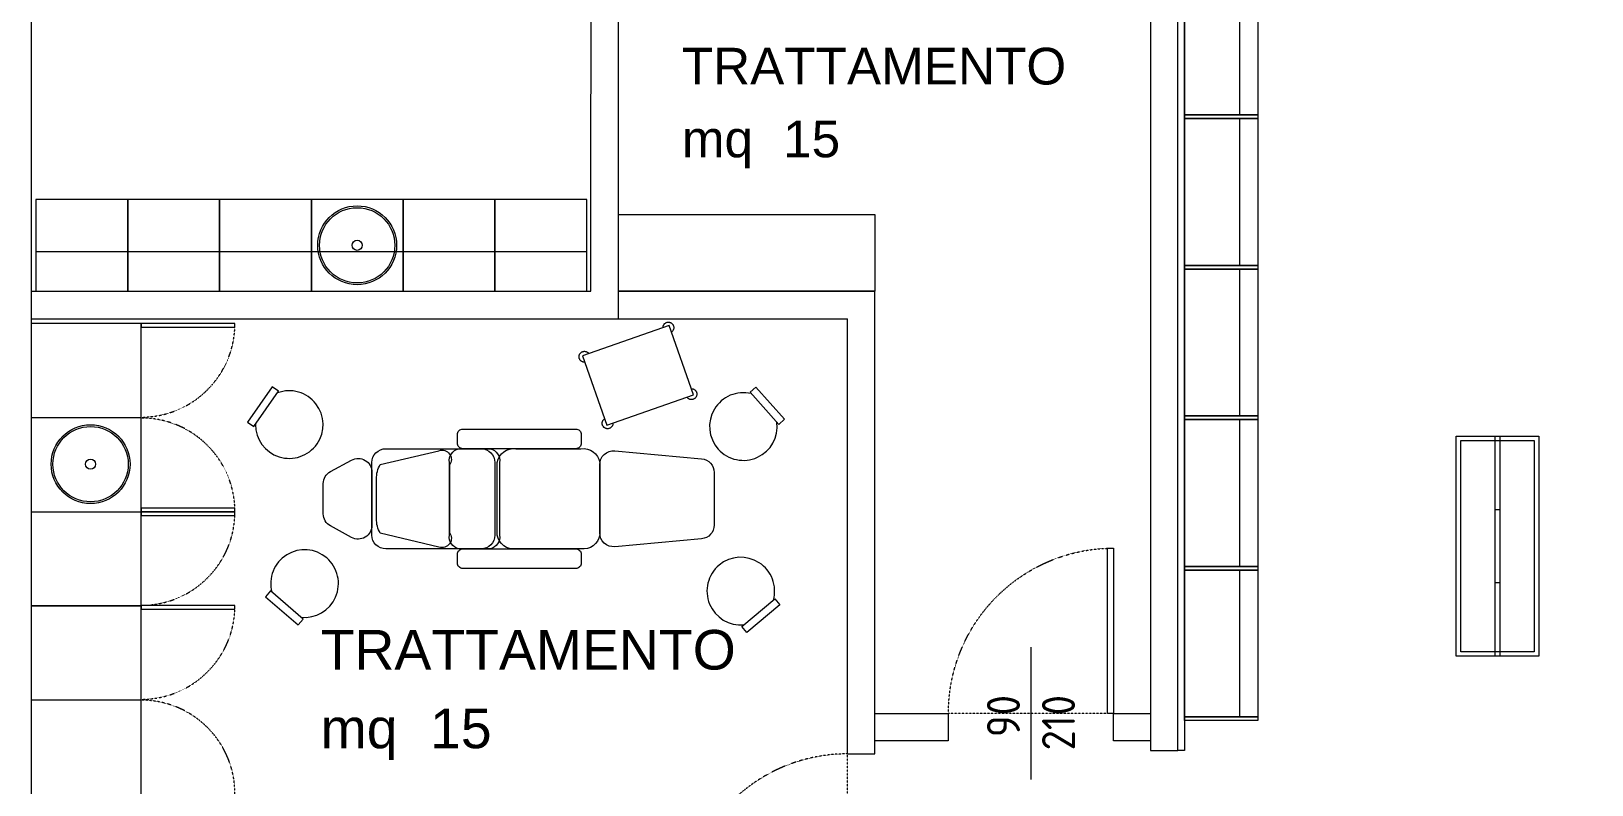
# Model space of a CAD drawing. Header units: millimetres. Extents: x 153 to 11230, y 154 to 10357.
# Drawn here: x 7331 to 8182, y 812 to 1223 of the extents above; entities that cross this region are included whole.
import ezdxf

# ---------------------------------------------------------------- set-up
doc = ezdxf.new("R2010")
doc.units = ezdxf.units.MM
doc.linetypes.add('HIDDEN', pattern=[9.525, 6.35, -3.175])
doc.linetypes.add('HIDDEN4', pattern=[0.125, 0.025, -0.1])
for name, color, linetype, lineweight in [('430_Tavolati', 3, 'Continuous', 0), ('430_TAVOLATI_001-AM_0', 3, 'Continuous', 0), ('439_TESTI_SERRAMENTI_001-AM_0', 11, 'Continuous', 0), ('441_SERRAMENTI_001-AM_0', 1, 'Continuous', 0), ('471_Poligoni testi', 221, 'Continuous', 0), ('471_TESTI_POLIGONI_001-AM_0', 221, 'Continuous', 0), ('490_CAMPITURE_001-AM_0', 9, 'Continuous', 0), ('_Arredo Esserbella', 6, 'Continuous', 0)]:
    doc.layers.add(name, color=color, linetype=linetype, lineweight=lineweight)
doc.styles.add('AREA', font='arial.ttf')
doc.styles.get("Standard").update_dxf_attribs({"font": 'isocp.shx'})

# ---------------------------------------------------------------- blocks, each defined once
blk = doc.blocks.new('PORTA090_b')
blk.add_line((45, 36), (45, -36))
at = {"linetype": 'HIDDEN4'}
blk.add_line((0, 0), (90, 0), dxfattribs=at)
blk.add_lwpolyline([(0, 0), (3.375, 0), (3.375, 90), (0, 90)], close=True)
blk.add_arc((0, 0), 90, 0, 90, dxfattribs=at)
blk = doc.blocks.new('SUP-LOC')
at = {"style": 'AREA'}
blk.add_text('mq', height=20, dxfattribs=at).set_placement((7.7, -17.39))
for tag, p in [('NAME_LOC', (7.7, 22.28)), ('AREA_AREA', (62.93, -17.39))]:
    blk.add_attdef(tag, p, '', height=20, dxfattribs=at)
blk = doc.blocks.new('carrello gelsomino')
at = {"linetype": 'HIDDEN', "ltscale": 10}
blk.add_lwpolyline([(263507.06, 59915.98), (263549.04, 59943.14), (263570.77, 59909.56), (263528.8, 59882.4), (263507.06, 59915.98)], dxfattribs=at)
for centre, start, end in [((263548.75, 59942.04), 319.41961, 197.84689), ((263508.16, 59915.7), 50.02027, 288.44755), ((263569.67, 59909.86), 229.10649, 107.53377), ((263529.07, 59883.5), 140.04391, 18.47119)]:
    blk.add_arc(centre, 2.95, start, end, dxfattribs=at)
blk = doc.blocks.new('perim mens frag W800')
at = {"transparency": 33554687, "flags": 128}
for points in [[(-420, 200), (-400, 200), (-400, -200), (-420, -200)], [(400, 200), (420, 200), (420, -200), (400, -200)], [(-400, 100), (400, 100), (400, -200), (-400, -200)]]:
    blk.add_lwpolyline(points, close=True, dxfattribs=at)
at = {"transparency": 33554559, "flags": 128}
blk.add_lwpolyline([(-400, 200), (400, 200), (400, -200), (-400, -200)], close=True, dxfattribs=at)

msp = doc.modelspace()

# ---------------------------------------------------------------- hatches: boundary and pattern name
at = {"layer": '490_CAMPITURE_001-AM_0'}
h = msp.add_hatch(dxfattribs=at)
h.set_pattern_fill('ANSI37', color=256, scale=5, style=0)
h.set_pattern_definition([(45, (183.315, 9445.208), (-11.22532, 11.22532), []), (135, (183.315, 9445.208), (-11.22532, -11.22532), [])])
h.paths.add_polyline_path([(7927.257, 422.208), (7927.257, 391.207), (7949.315, 391.207), (7949.315, 379.208), (10388.315, 379.208), (10388.315, 1904.208), (10333.315, 1904.208), (10333.315, 1879.208), (10360.315, 1879.208), (10360.315, 1799.208), (10330.315, 1799.208), (10330.315, 1739.208), (10345.315, 1739.208), (10345.315, 422.208)])
h.paths.add_polyline_path([(9517.033, 400.813, -1), (9542.033, 400.813, -1)], flags=16)
h.paths.add_polyline_path([(8399.385, 400.813, -1), (8374.385, 400.813, -1)], flags=16)
h.paths.add_polyline_path([(10343.029, 1769.21, -1), (10368.029, 1769.21, -1)], flags=16)

# ---------------------------------------------------------------- linework, layer by layer
at = {"layer": '430_Tavolati', "elevation": 0}
for points in [[(7331.315, 1804.208), (7331.315, 436.208)], [(7941.315, 1603.208), (7941.315, 831.015)], [(7956.311, 1603.208), (7959.811, 1603.208), (7959.811, 831.015), (7956.311, 831.015)], [(7956.315, 831.015), (7956.315, 1603.208)], [(7941.315, 831.015), (7956.311, 831.015)]]:
    msp.add_lwpolyline(points, dxfattribs=at)
at = {"layer": '430_Tavolati'}
for points in [[(7956.311, 1603.208), (7959.811, 1603.208), (7959.811, 831.015), (7956.311, 831.015)], [(7331.315, 1081.208), (7636.385, 1081.208), (7636.59, 1511.208), (7941.315, 1511.208)], [(7331.315, 1066.208), (7651.375, 1066.208), (7651.579, 1496.208), (7941.315, 1496.208)], [(7651.382, 1081.208), (7791.162, 1081.208)], [(7791.162, 829.123), (7791.162, 1081.208)], [(7651.375, 1066.208), (7776.162, 1066.208)], [(7776.162, 829.123), (7776.162, 1066.208)]]:
    msp.add_lwpolyline(points, dxfattribs=at)
for points in [[(7831.132, 836.208), (7791.162, 836.208), (7791.162, 851.208), (7831.132, 851.208)], [(7921.192, 851.208), (7941.315, 851.208), (7941.315, 836.208), (7921.192, 836.208)]]:
    msp.add_lwpolyline(points, close=True, dxfattribs=at)
at = {"layer": '430_TAVOLATI_001-AM_0', "ltscale": 0.1, "elevation": 0}
msp.add_lwpolyline([(7776.162, 829.123), (7791.162, 829.123)], dxfattribs=at)
at = {"layer": '_Arredo Esserbella', "transparency": 33554687}
for p, q in [((7484.002, 1081.208), (7484.002, 1131.208)), ((7533.992, 1081.208), (7533.992, 1131.208)), ((7331.315, 1012.346, 0), (7391.315, 1012.346, 0)), ((7331.315, 961.099, 0), (7391.315, 961.099, 0)), ((7331.315, 909.852, 0), (7391.315, 909.852, 0)), ((7331.315, 858.605, 0), (7391.315, 858.605, 0))]:
    msp.add_line(p, q, dxfattribs=at)
at = {"layer": '_Arredo Esserbella', "transparency": 33554687, "flags": 128}
for points in [[(7333.909, 1081.208), (7383.941, 1081.208), (7383.941, 1131.208), (7333.909, 1131.208)], [(7333.909, 1081.208), (7383.941, 1081.208), (7383.941, 1131.208), (7333.909, 1131.208)], [(7383.941, 1081.208), (7433.972, 1081.208), (7433.972, 1131.208), (7383.941, 1131.208)], [(7383.941, 1081.208), (7433.972, 1081.208), (7433.972, 1131.208), (7383.941, 1131.208)], [(7433.972, 1081.208), (7484.004, 1081.208), (7484.004, 1131.208), (7433.972, 1131.208)], [(7484.004, 1081.208), (7534.035, 1081.208), (7534.035, 1131.208), (7484.004, 1131.208)], [(7533.992, 1081.208), (7584.023, 1081.208), (7584.023, 1131.208), (7533.992, 1131.208)], [(7584.023, 1081.208), (7634.055, 1081.208), (7634.055, 1131.208), (7584.023, 1131.208)], [(7333.909, 1081.208), (7634.055, 1081.208), (7634.055, 1102.708), (7333.909, 1102.708)], [(8107.991, 882.303), (8107.991, 1002.303), (8152.991, 1002.303), (8152.991, 882.303)], [(8110.49, 884.803), (8110.49, 999.803), (8150.491, 999.803), (8150.491, 884.803)], [(8129.241, 882.303), (8129.241, 1002.303), (8131.741, 1002.303), (8131.741, 882.303)], [(8129.241, 922.303), (8129.241, 962.303), (8131.741, 962.303), (8131.741, 922.303)]]:
    msp.add_lwpolyline(points, close=True, dxfattribs=at)
at = {"layer": '_Arredo Esserbella', "transparency": 33554687}
for points in [[(7791.162, 1122.953), (7791.162, 1081.208), (7651.382, 1081.208), (7651.382, 1122.953)], [(7331.315, 1063.593), (7331.315, 909.852), (7391.315, 909.852), (7391.315, 1063.593)], [(7391.315, 1063.593), (7391.315, 1061.593), (7442.35, 1061.593), (7442.35, 1063.593)], [(7466.098, 1026.771), (7462.65, 1029.175), (7449.194, 1009.873), (7452.642, 1007.47)], [(7723.081, 1026.202), (7726.213, 1029.005), (7741.903, 1011.471), (7738.771, 1008.668)], [(7391.315, 963.099), (7391.315, 961.099), (7442.35, 961.099), (7442.35, 963.099)], [(7391.315, 961.099), (7391.315, 959.099), (7442.35, 959.099), (7442.35, 961.099)], [(7959.811, 931.258), (7999.811, 931.258), (7999.811, 929.258), (7959.811, 929.258)], [(7959.811, 931.258), (7999.811, 931.258), (7999.811, 929.258), (7959.811, 929.258)], [(7461.677, 917.96), (7458.933, 914.776), (7476.758, 899.417), (7479.502, 902.601)], [(7736.617, 913.557), (7739.31, 910.33), (7721.246, 895.253), (7718.553, 898.48)], [(7331.315, 909.852), (7331.315, 756.111), (7391.315, 756.111), (7391.315, 909.852)], [(7391.315, 909.895), (7391.315, 907.895), (7442.35, 907.895), (7442.35, 909.895)]]:
    msp.add_lwpolyline(points, close=True, dxfattribs=at)
at = {"layer": '_Arredo Esserbella', "transparency": 33554687, "flags": 128}
for points in [[(7563.582, 998.411), (7563.582, 1003.128, -0.4142136), (7566.582, 1006.128), (7628.093, 1006.128, -0.4142136), (7631.093, 1003.128), (7631.093, 998.411, -0.4142136), (7628.093, 995.411), (7566.582, 995.411, -0.4142136), (7563.582, 998.411)], [(7517.019, 948.345), (7517.019, 987.911, -0.4142136), (7524.519, 995.411), (7576.49, 995.411, -0.4142136), (7583.99, 987.911), (7583.99, 948.345, -0.4142136), (7576.49, 940.845), (7524.519, 940.845, -0.4142136), (7517.019, 948.345)], [(7559.264, 948.345), (7559.264, 987.911, -0.3909058), (7564.26, 995.411), (7581.562, 995.411, -0.3909058), (7586.559, 987.911), (7586.559, 948.345, -0.3909058), (7581.562, 940.845), (7564.26, 940.845, -0.3909058), (7559.264, 948.345)], [(7585.298, 948.345), (7585.298, 987.911, -0.4004328), (7595.524, 995.411), (7630.933, 995.411, -0.4004328), (7641.159, 987.911), (7641.159, 948.345, -0.4004328), (7630.933, 940.845), (7595.524, 940.845, -0.4004328), (7585.298, 948.345)], [(7494.423, 982.961), (7505.944, 989.208, -0.5684634), (7517.019, 982.615), (7517.019, 953.642, -0.5684634), (7505.944, 947.048), (7494.423, 953.295, -0.2751334), (7490.497, 959.889), (7490.497, 976.368, -0.2751334), (7494.423, 982.961)], [(7521.575, 986.82), (7553.535, 994.331, -0.747889), (7559.264, 986.404), (7559.264, 949.749, -0.747889), (7553.535, 941.822), (7521.575, 949.333, -0.152804), (7519.545, 957.26), (7519.545, 978.893, -0.152804), (7521.575, 986.82)], [(7649.341, 994.235), (7696.68, 989.911, -0.3877798), (7703.497, 982.442), (7703.497, 953.815, -0.3877798), (7696.68, 946.346), (7649.341, 942.022, -0.4411508), (7641.159, 949.491), (7641.159, 986.766, -0.4411508), (7649.341, 994.235)], [(7563.582, 933.128), (7563.582, 937.845, -0.4142136), (7566.582, 940.845), (7628.093, 940.845, -0.4142136), (7631.093, 937.845), (7631.093, 933.128, -0.4142136), (7628.093, 930.128), (7566.582, 930.128, -0.4142136), (7563.582, 933.128)]]:
    msp.add_lwpolyline(points, format="xyb", close=True, dxfattribs=at)
at = {"layer": '_Arredo Esserbella', "transparency": 33554687}
for centre, radius in [((7508.963, 1106.244), 21.5), ((7508.963, 1106.244), 20.5), ((7508.963, 1106.244), 2.755), ((7363.672, 986.987, 0), 21.5), ((7363.672, 986.987, 0), 20.5), ((7363.672, 986.987, 0), 2.755)]:
    msp.add_circle(centre, radius, dxfattribs=at)
at = {"layer": '_Arredo Esserbella', "linetype": 'HIDDEN4', "transparency": 33554687}
for centre, start, end in [((7391.315, 1063.636, 0), 270, 0), ((7391.315, 961.099, 0), 0, 90), ((7391.315, 961.099, 0), 270, 0), ((7391.315, 909.895, 0), 270, 0), ((7391.315, 807.358, 0), 0, 90)]:
    msp.add_arc(centre, 51.034, start, end, dxfattribs=at)
at = {"layer": '_Arredo Esserbella', "transparency": 33554687}
for centre, start, end in [((7471.95, 1008.568), 179.749382, 110.485892), ((7719.463, 1007.496), 76.454436, 7.190946), ((7480.312, 921.927), 263.881902, 194.618412), ((7718.046, 917.817), 344.482387, 275.218896)]:
    msp.add_arc(centre, 18.437, start, end, dxfattribs=at)

# ---------------------------------------------------------------- block references
at = {"layer": '441_SERRAMENTI_001-AM_0', "xscale": -1}
msp.add_blockref('PORTA090_b', (7921.192, 851.208), dxfattribs=at)
at = {"layer": '441_SERRAMENTI_001-AM_0', "rotation": 90.00000000000001}
msp.add_blockref('PORTA090_b', (7776.162, 739.123), dxfattribs=at)
at = {"layer": '471_Poligoni testi'}
msp.add_blockref('SUP-LOC', (7678.192, 1171.593), dxfattribs=at).add_auto_attribs({'NAME_LOC': 'TRATTAMENTO ', 'AREA_AREA': '15'})
at = {"layer": '471_TESTI_POLIGONI_001-AM_0', "xscale": 1.08, "yscale": 1.08, "zscale": 1.08}
msp.add_blockref('SUP-LOC', (7480.729, 850.993, 0), dxfattribs=at).add_auto_attribs({'NAME_LOC': 'TRATTAMENTO', 'AREA_AREA': '15'})
at = {"layer": '_Arredo Esserbella', "transparency": 33554687, "xscale": 0.1, "yscale": 0.1, "zscale": 0.1, "rotation": 270}
for p in [(7979.811, 1217.258), (7979.811, 1217.258), (7979.811, 1135.258), (7979.811, 1135.258), (7979.811, 1053.258), (7979.811, 971.258), (7979.811, 971.258), (7979.811, 889.258), (7979.811, 889.258)]:
    msp.add_blockref('perim mens frag W800', p, dxfattribs=at)
at = {"layer": '_Arredo Esserbella', "transparency": 33554687, "xscale": -1, "rotation": 232.1531132691047}
msp.add_blockref('carrello gelsomino', (-201343.521, -170309.32), dxfattribs=at)

# ---------------------------------------------------------------- texts
at = {"layer": '439_TESTI_SERRAMENTI_001-AM_0', "insert": (7876.192, 861.208, 0), "char_height": 18, "width": 42.16201, "attachment_point": 6, "rotation": 90}
msp.add_mtext('90\\P210', dxfattribs=at)

doc.saveas('drawing.dxf')
